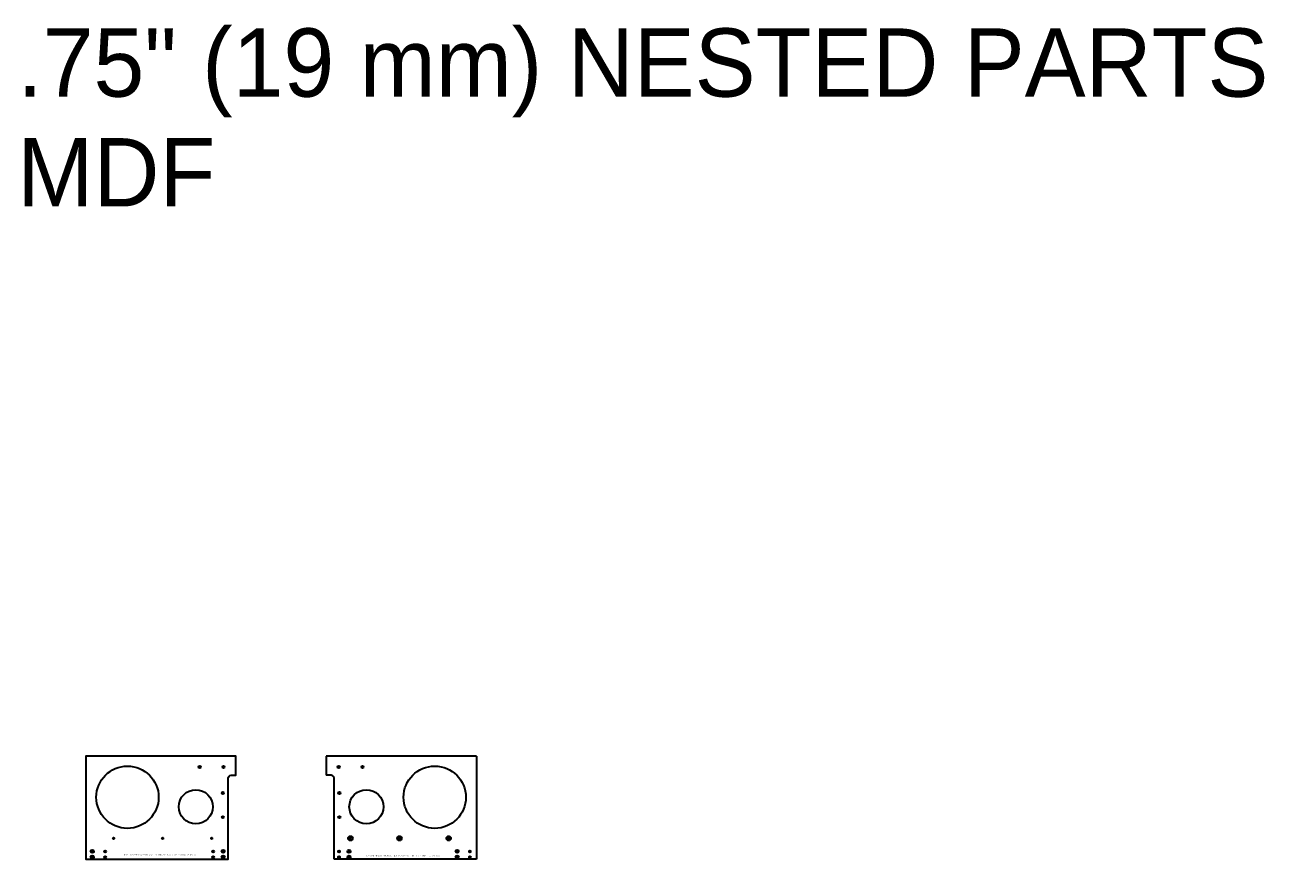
# Model space of a CAD drawing. Header units: inches. Extents: x -2.6 to 51.9, y 0 to 77.6.
# Drawn here: x -2.6 to 51.9, y 41 to 77.6 of the extents above; entities that cross this region are included whole.
import ezdxf

# ---------------------------------------------------------------- set-up
doc = ezdxf.new("R2010")
doc.units = ezdxf.units.IN
doc.header["$MEASUREMENT"] = 0
doc.layers.add('Info', color=4, linetype='Continuous')
doc.styles.add('Annotative', font='arial.ttf')

msp = doc.modelspace()

# ---------------------------------------------------------------- linework, layer by layer
at = {"color": 7, "linetype": 'Continuous', "lineweight": 25}
for p, q in [((17.27, 45.489), (10.682, 45.489)), ((10.682, 45.489), (10.682, 44.647)), ((17.27, 45.489), (17.27, 40.958)), ((10.895, 44.647), (10.682, 44.647)), ((11.02, 40.958), (11.02, 44.522)), ((17.27, 40.958), (11.02, 40.958))]:
    msp.add_line(p, q, dxfattribs=at)
msp.add_lwpolyline([(6.499, 44.647), (6.712, 44.647), (6.712, 45.489), (0.124, 45.489), (0.124, 40.958), (6.374, 40.958), (6.374, 44.522, -0.414214)], format="xyb", close=True, dxfattribs=at)
for centre, radius in [((1.952, 43.683), 1.369), ((5.124, 45.006), 0.0484), ((6.169, 45.006), 0.0484), ((11.225, 45.006), 0.0484), ((12.27, 45.006), 0.0484), ((15.442, 43.683), 1.369), ((4.952, 43.262), 0.75), ((6.137, 43.871), 0.0484), ((11.257, 43.871), 0.0484), ((12.442, 43.262), 0.75), ((6.137, 42.808), 0.0484), ((11.257, 42.808), 0.0484), ((1.343, 41.877), 0.0312), ((3.499, 41.877), 0.0312), ((5.655, 41.877), 0.0312), ((11.739, 41.877), 0.1), ((11.739, 41.877), 0.0313), ((13.895, 41.877), 0.1), ((13.895, 41.877), 0.0312), ((16.051, 41.877), 0.1), ((16.051, 41.877), 0.0313), ((0.405, 41.302), 0.0697), ((6.155, 41.302), 0.0697), ((11.676, 41.302), 0.0697), ((16.426, 41.302), 0.0697), ((0.405, 41.052), 0.0697), ((0.405, 41.302), 0.0424), ((0.405, 41.052), 0.0424), ((0.968, 41.302), 0.0424), ((0.968, 41.052), 0.0424), ((5.718, 41.302), 0.0424), ((5.718, 41.052), 0.0424), ((6.155, 41.052), 0.0698), ((6.155, 41.302), 0.0424), ((6.155, 41.052), 0.0424), ((11.239, 41.302), 0.0424), ((11.239, 41.052), 0.0424), ((11.676, 41.052), 0.0697), ((11.676, 41.302), 0.0424), ((11.676, 41.052), 0.0424), ((16.426, 41.052), 0.0697), ((16.426, 41.302), 0.0424), ((16.426, 41.052), 0.0424), ((16.989, 41.302), 0.0424), ((16.989, 41.052), 0.0424)]:
    msp.add_circle(centre, radius, dxfattribs=at)
msp.add_arc((10.895, 44.522), 0.125, 0, 90, dxfattribs=at)

# ---------------------------------------------------------------- texts
for s, p in [('.75" (19 mm) NESTED PARTS', (-2.884, 74.456)), ('MDF', (-2.884, 69.637))]:
    msp.add_text(s, height=3).set_placement(p)
at = {"layer": 'Info', "style": 'Annotative'}
for s, p in [('UIP LEFT INBOARD LONGERON  - Qty 1 - PN# OH1A-103 - CNC - Item 13 - MDF Thick .75" (19 mm)', (1.764, 41.123)), ('UIP RIGHT INBOARD LONGERON  - Qty 1 - PN# OH1A-104 - CNC - Item 14 - MDF Thick .75" (19 mm)', (12.437, 41.082))]:
    msp.add_text(s, height=0.05, dxfattribs=at).set_placement(p)

doc.saveas('drawing.dxf')
